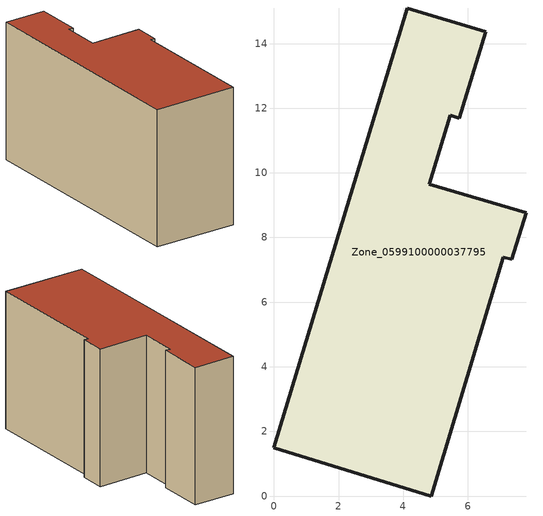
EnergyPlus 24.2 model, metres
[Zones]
Zone_0599100000037795
 floor ground (C_G): 5.46,11.78 4.81,9.65 7.8,8.76 7.35,7.32 7.09,7.39 4.86,0 0,1.5 4.13,15.1 6.55,14.36 5.74,11.69 z0
 wall outside (C_F): 4.13,15.1 0,1.5 4.86,0 7.09,7.39 7.35,7.32 7.8,8.76 4.81,9.65 5.46,11.78 5.74,11.69 6.55,14.36 4.13,15.1 z0:8.27
 roof outside (C_R): 5.74,11.69 6.55,14.36 4.13,15.1 0,1.5 4.86,0 7.09,7.39 7.35,7.32 7.8,8.76 4.81,9.65 5.46,11.78 z8.27
[BUILDING]
Pand.0599100000037795: North Axis=0; Terrain=City; Loads Convergence Tolerance Value=0.04; Temperature Convergence Tolerance Value=0.4; Solar Distribution=FullExterior; Maximum Number of Warmup Days=25; Minimum Number of Warmup Days=1
[Site:Location]
Rotterdam.The.Hague.AP_ZH_NLD Design_Conditions: Latitude=51.96; Longitude=4.45; Time Zone=1; Elevation=-4.5
[SITE:GROUNDTEMPERATURE:BUILDINGSURFACE]
18, 18, 18, 18, 18, 18, 18, 18, 18, 18, 18, 18
[MATERIAL] Thermal Absorptance=0.9; Solar Absorptance=0.7; Visible Absorptance=0.7
Name | Roughness | Thickness | Conductivity | Density | Specific Heat
G.TC.1975-1991 | MediumSmooth | 0.15 | 0.288461 | 540 | 1210
F.TC.1975-1991 | Rough | 0.3 | 0.230769 | 1920 | 840
R.TC.1975-1991 | MediumRough | 0.2 | 0.153846 | 1500 | 1000
[CONSTRUCTION]
C_G: G.TC.1975-1991
C_F: F.TC.1975-1991
C_R: R.TC.1975-1991
[ZONE]
Zone_0599100000037795: Type=1; Multiplier=1; Ceiling Height=Autocalculate; Volume=Autocalculate; Floor Area=autocalculate; Part of Total Floor Area=Yes
[ZONEINFILTRATION:DESIGNFLOWRATE]
Infil_Zone_0599100000037795: Zone or ZoneList or Space or SpaceList=Zone_0599100000037795; Schedule=AlwaysOn; Design Flow Rate Calculation Method=Flow/Area; Flow Rate per Floor Area=0.003; Constant Term Coefficient=1; Temperature Term Coefficient=0; Velocity Term Coefficient=0; Velocity Squared Term Coefficient=0
[HVACTEMPLATE:ZONE:IDEALLOADSAIRSYSTEM]
Zone_0599100000037795: Maximum Heating Supply Air Temperature=50; Minimum Cooling Supply Air Temperature=13; Maximum Heating Supply Air Humidity Ratio=0.0156; Minimum Cooling Supply Air Humidity Ratio=0.0077; Heating Limit=NoLimit; Cooling Limit=NoLimit; Dehumidification Control Type=ConstantSensibleHeatRatio; Cooling Sensible Heat Ratio=0.7; Dehumidification Setpoint=60; Humidification Control Type=None; Humidification Setpoint=30; Outdoor Air Method=None; Outdoor Air Flow Rate per Person=0.00944; Outdoor Air Flow Rate per Zone Floor Area=0; Outdoor Air Flow Rate per Zone=0; Demand Controlled Ventilation Type=None; Outdoor Air Economizer Type=NoEconomizer; Heat Recovery Type=None; Sensible Heat Recovery Effectiveness=0.7; Latent Heat Recovery Effectiveness=0.65
[ZONECONTROL:THERMOSTAT]
ThermostatControl_Zone_0599100000037795: Zone or ZoneList=Zone_0599100000037795; Control Type Schedule=DualSetpointControlType; Control 1=Thermostat_Zone_0599100000037795; Temperature Difference Between Cutout And Setpoint=0
[THERMOSTATSETPOINT:DUALSETPOINT]
Thermostat_Zone_0599100000037795: Heating Setpoint Temperature Schedule=HeatingSetpoint_Zone_0599100000037795; Cooling Setpoint Temperature Schedule=CoolingSetpoint_Zone_0599100000037795
[SCHEDULE:COMPACT]
HeatingSetpoint_Zone_0599100000037795: Through: 12/31, For: AllDays, Until: 24:00, 21
CoolingSetpoint_Zone_0599100000037795: Through: 12/31, For: AllDays, Until: 24:00, 24
DualSetpointControlType: Through: 12/31, For: AllDays, Until: 24:00, 4
AlwaysOn: Through: 12/31, For: AllDays, Until: 24:00, 1
